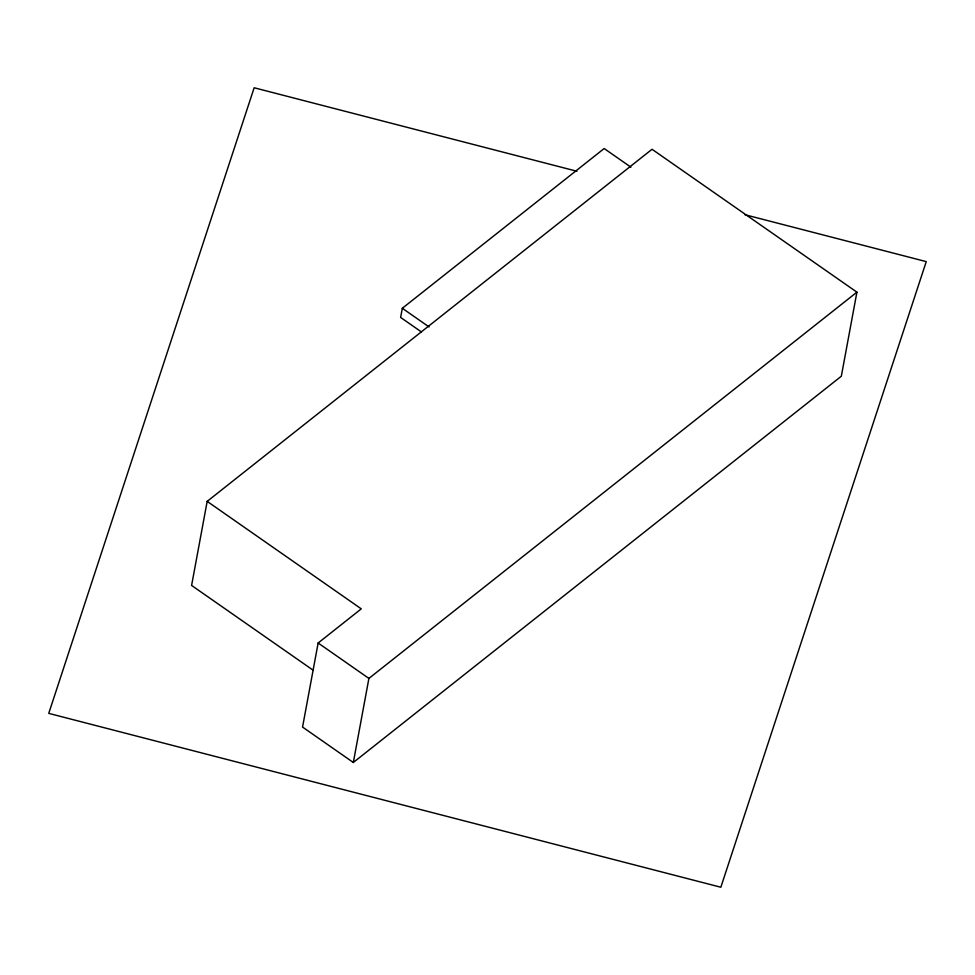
<?xml version="1.0" encoding="UTF-8"?>
<svg xmlns="http://www.w3.org/2000/svg" width="975" height="975" viewBox="0 0 975 975"><rect width="100%" height="100%" fill="white"/><g stroke="black" fill="none" stroke-linecap="round" stroke-linejoin="round"><path stroke-width="1.46" d="M207.175 501.369L361.274 608.863L318.143 643L302.555 727.07L353.328 762.474L841.328 376.228L856.915 292.159L652.043 149.273L207.175 501.369L191.6 585.439L313.389 670.386M630.898 167.164L604.171 148.529L402.322 308.283L400.628 317.436L421.285 331.841M353.328 762.474L368.903 678.417L856.915 292.159M576.932 171.259L254.158 87.762L48.75 713.371L720.842 887.238L926.25 261.617L744.961 214.719M402.322 308.283L429.049 326.93M318.143 643L368.903 678.417"/></g></svg>
